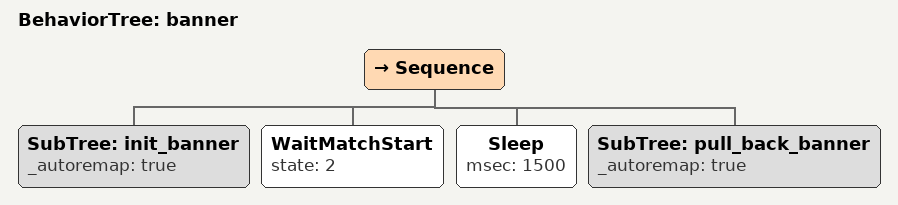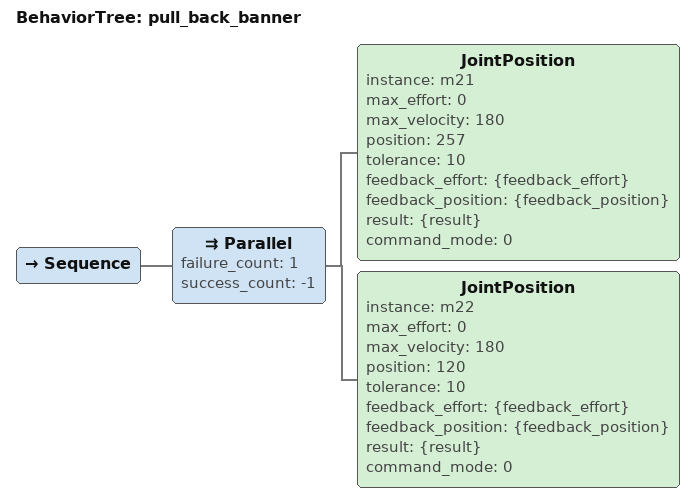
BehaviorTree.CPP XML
<?xml version="1.0" encoding="UTF-8"?>
<root BTCPP_format="4">
  <BehaviorTree ID="banner">
    <Sequence>
      <SubTree ID="init_banner"
               _autoremap="true"/>
      <WaitMatchStart state="2"/>
      <Sleep msec="1500"/>
      <SubTree ID="pull_back_banner"
               _autoremap="true"/>
    </Sequence>
  </BehaviorTree>

  <BehaviorTree ID="pull_back_banner">
    <Sequence>
      <Parallel failure_count="1"
                success_count="-1">
        <JointPosition instance="m21"
                       max_effort="0"
                       max_velocity="180"
                       position="257"
                       tolerance="10"
                       feedback_effort="{feedback_effort}"
                       feedback_position="{feedback_position}"
                       result="{result}"
                       command_mode="0"/>
        <JointPosition instance="m22"
                       max_effort="0"
                       max_velocity="180"
                       position="120"
                       tolerance="10"
                       feedback_effort="{feedback_effort}"
                       feedback_position="{feedback_position}"
                       result="{result}"
                       command_mode="0"/>
      </Parallel>
    </Sequence>
  </BehaviorTree>

</root>
